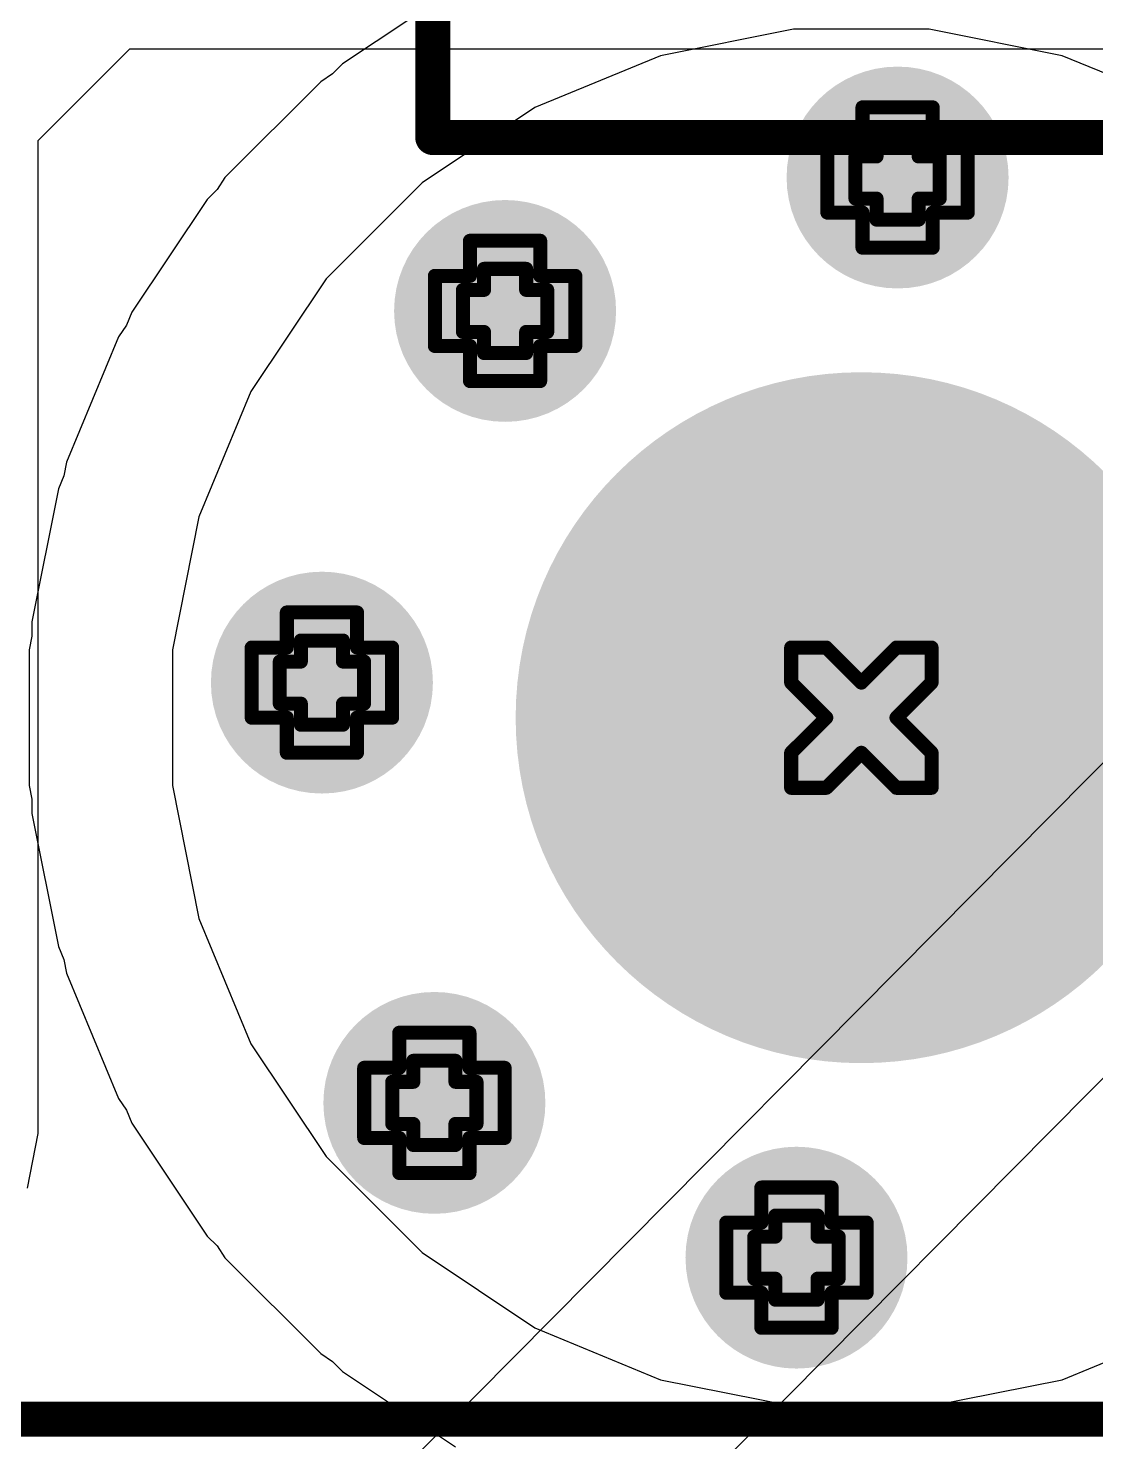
# Model space of a CAD drawing. Header units: inches. Extents: x -4 to 5258, y -4 to 5281.
# Drawn here: x 121.37 to 125.23, y 98.2 to 103.32 of the extents above; entities that cross this region are included whole.
import ezdxf

# ---------------------------------------------------------------- set-up
doc = ezdxf.new("R2010")
doc.units = ezdxf.units.IN
for name, color, linetype in [('Bottom Layer', 5, 'Continuous'), ('Bottom Solder', 6, 'Continuous'), ('Drill Drawing', 1, 'Continuous'), ('Layer 1', 16, 'Continuous'), ('Layer 2', 76, 'Continuous'), ('Multi-Layer', 9, 'Continuous'), ('Pad Holes', 156, 'Continuous'), ('Top Layer', 1, 'Continuous'), ('Top Overlay', 2, 'Continuous'), ('Top Solder', 216, 'Continuous'), ('Via Holes', 16, 'Continuous')]:
    doc.layers.add(name, color=color, linetype=linetype)

# ---------------------------------------------------------------- blocks, each defined once
blk = doc.blocks.new('13_WQFN_HR__3_2__31')
at = {"layer": 'Top Solder'}
for p in [(-0.575, 1.8099), (0.575, 1.81)]:
    blk.add_line(p, (5220.6763, 5271.621), dxfattribs=at)
blk = doc.blocks.new('DB128L_5_08_3P_OG_S_216')
at = {"layer": 'Bottom Layer'}
h = blk.add_hatch(color=5, dxfattribs=at)
edge = h.paths.add_edge_path()
edge.add_arc((0, 0), 1.2, 0, 360)
at = {"layer": 'Bottom Solder'}
h = blk.add_hatch(color=6, dxfattribs=at)
edge = h.paths.add_edge_path()
edge.add_arc((0, 0), 1.2508, 0, 360)
at = {"layer": 'Layer 1'}
h = blk.add_hatch(color=16, dxfattribs=at)
edge = h.paths.add_edge_path()
edge.add_arc((0, 0), 1.2, 0, 360)
at = {"layer": 'Layer 2'}
h = blk.add_hatch(color=76, dxfattribs=at)
edge = h.paths.add_edge_path()
edge.add_arc((0, 0), 1.2, 0, 360)
at = {"layer": 'Multi-Layer'}
h = blk.add_hatch(color=9, dxfattribs=at)
edge = h.paths.add_edge_path()
edge.add_arc((0, 0), 1.2, 0, 360)
at = {"layer": 'Pad Holes'}
h = blk.add_hatch(color=7, dxfattribs=at)
edge = h.paths.add_edge_path()
edge.add_arc((0, 0), 0.8, 0, 360)
at = {"layer": 'Top Layer'}
h = blk.add_hatch(color=1, dxfattribs=at)
edge = h.paths.add_edge_path()
edge.add_arc((0, 0), 1.2, 0, 360)
at = {"layer": 'Top Solder'}
h = blk.add_hatch(color=216, dxfattribs=at)
edge = h.paths.add_edge_path()
edge.add_arc((0, 0), 1.2508, 0, 360)
at = {"layer": 'Top Overlay'}
for points in [[(7.53, 2.54, 0.127, 0.127, 0), (-7.53, 2.54, 0.127, 0.127, 0)], [(1.5504, -2.1006, 0.127, 0.127, 0), (-1.4493, -2.1006, 0.127, 0.127, 0)], [(1.5504, -2.1006, 0.127, 0.127, 0), (1.5504, -5.1002, 0.127, 0.127, 0)]]:
    blk.add_lwpolyline(points, format="xyseb", dxfattribs=at)
blk.add_lwpolyline([(1.5187, -2.1006, 0.0635, 0.0635, 1), (1.5822, -2.1006, 0.0635, 0.0635, 1)], format="xyseb", close=True, dxfattribs=at)
blk.add_lwpolyline([(1.5187, -2.1006, 0.0635, 0.0635, 1), (1.5822, -2.1006, 0.0635, 0.0635, 1)], format="xyseb", close=True, dxfattribs=at)

msp = doc.modelspace()

# ---------------------------------------------------------------- hatches: boundary and pattern name
at = {"layer": 'Bottom Layer'}
h = msp.add_hatch(color=5, dxfattribs=at)
edge = h.paths.add_edge_path()
edge.add_arc((124.514, 102.7769), 0.3, 0, 360)
h = msp.add_hatch(color=5, dxfattribs=at)
edge = h.paths.add_edge_path()
edge.add_arc((123.0939, 102.2939), 0.3, 0, 360)
h = msp.add_hatch(color=5, dxfattribs=at)
edge = h.paths.add_edge_path()
edge.add_arc((122.4312, 100.9481), 0.3, 0, 360)
h = msp.add_hatch(color=5, dxfattribs=at)
edge = h.paths.add_edge_path()
edge.add_arc((122.8381, 99.4264), 0.3, 0, 360)
h = msp.add_hatch(color=5, dxfattribs=at)
edge = h.paths.add_edge_path()
edge.add_arc((124.1482, 98.866), 0.3, 0, 360)
at = {"layer": 'Bottom Solder'}
h = msp.add_hatch(color=6, dxfattribs=at)
edge = h.paths.add_edge_path()
edge.add_arc((124.514, 102.7769), 0.4016, 0, 360)
h = msp.add_hatch(color=6, dxfattribs=at)
edge = h.paths.add_edge_path()
edge.add_arc((123.0939, 102.2939), 0.4016, 0, 360)
h = msp.add_hatch(color=6, dxfattribs=at)
edge = h.paths.add_edge_path()
edge.add_arc((122.4312, 100.9481), 0.4016, 0, 360)
h = msp.add_hatch(color=6, dxfattribs=at)
edge = h.paths.add_edge_path()
edge.add_arc((122.8381, 99.4264), 0.4016, 0, 360)
h = msp.add_hatch(color=6, dxfattribs=at)
edge = h.paths.add_edge_path()
edge.add_arc((124.1482, 98.866), 0.4016, 0, 360)
at = {"layer": 'Layer 1'}
h = msp.add_hatch(color=16, dxfattribs=at)
edge = h.paths.add_edge_path()
edge.add_arc((124.514, 102.7769), 0.3, 0, 360)
h = msp.add_hatch(color=16, dxfattribs=at)
edge = h.paths.add_edge_path()
edge.add_arc((123.0939, 102.2939), 0.3, 0, 360)
h = msp.add_hatch(color=16, dxfattribs=at)
edge = h.paths.add_edge_path()
edge.add_arc((122.4312, 100.9481), 0.3, 0, 360)
h = msp.add_hatch(color=16, dxfattribs=at)
edge = h.paths.add_edge_path()
edge.add_arc((122.8381, 99.4264), 0.3, 0, 360)
h = msp.add_hatch(color=16, dxfattribs=at)
edge = h.paths.add_edge_path()
edge.add_arc((124.1482, 98.866), 0.3, 0, 360)
at = {"layer": 'Layer 2'}
h = msp.add_hatch(color=76, dxfattribs=at)
edge = h.paths.add_edge_path()
edge.add_arc((124.514, 102.7769), 0.3, 0, 360)
h = msp.add_hatch(color=76, dxfattribs=at)
edge = h.paths.add_edge_path()
edge.add_arc((123.0939, 102.2939), 0.3, 0, 360)
h = msp.add_hatch(color=76, dxfattribs=at)
edge = h.paths.add_edge_path()
edge.add_arc((122.4312, 100.9481), 0.3, 0, 360)
h = msp.add_hatch(color=76, dxfattribs=at)
edge = h.paths.add_edge_path()
edge.add_arc((122.8381, 99.4264), 0.3, 0, 360)
h = msp.add_hatch(color=76, dxfattribs=at)
edge = h.paths.add_edge_path()
edge.add_arc((124.1482, 98.866), 0.3, 0, 360)
at = {"layer": 'Top Layer'}
h = msp.add_hatch(color=1, dxfattribs=at)
edge = h.paths.add_edge_path()
edge.add_arc((124.514, 102.7769), 0.3, 0, 360)
h = msp.add_hatch(color=1, dxfattribs=at)
edge = h.paths.add_edge_path()
edge.add_arc((123.0939, 102.2939), 0.3, 0, 360)
h = msp.add_hatch(color=1, dxfattribs=at)
edge = h.paths.add_edge_path()
edge.add_arc((122.4312, 100.9481), 0.3, 0, 360)
h = msp.add_hatch(color=1, dxfattribs=at)
edge = h.paths.add_edge_path()
edge.add_arc((122.8381, 99.4264), 0.3, 0, 360)
h = msp.add_hatch(color=1, dxfattribs=at)
edge = h.paths.add_edge_path()
edge.add_arc((124.1482, 98.866), 0.3, 0, 360)
at = {"layer": 'Top Solder'}
h = msp.add_hatch(color=216, dxfattribs=at)
edge = h.paths.add_edge_path()
edge.add_arc((124.514, 102.7769), 0.4016, 0, 360)
h = msp.add_hatch(color=216, dxfattribs=at)
edge = h.paths.add_edge_path()
edge.add_arc((123.0939, 102.2939), 0.4016, 0, 360)
h = msp.add_hatch(color=216, dxfattribs=at)
edge = h.paths.add_edge_path()
edge.add_arc((122.4312, 100.9481), 0.4016, 0, 360)
h = msp.add_hatch(color=216, dxfattribs=at)
edge = h.paths.add_edge_path()
edge.add_arc((122.8381, 99.4264), 0.4016, 0, 360)
h = msp.add_hatch(color=216, dxfattribs=at)
edge = h.paths.add_edge_path()
edge.add_arc((124.1482, 98.866), 0.4016, 0, 360)
at = {"layer": 'Via Holes'}
h = msp.add_hatch(color=7, dxfattribs=at)
edge = h.paths.add_edge_path()
edge.add_arc((124.514, 102.7769), 0.15, 0, 360)
h = msp.add_hatch(color=7, dxfattribs=at)
edge = h.paths.add_edge_path()
edge.add_arc((123.0939, 102.2939), 0.15, 0, 360)
h = msp.add_hatch(color=7, dxfattribs=at)
edge = h.paths.add_edge_path()
edge.add_arc((122.4312, 100.9481), 0.15, 0, 360)
h = msp.add_hatch(color=7, dxfattribs=at)
edge = h.paths.add_edge_path()
edge.add_arc((122.8381, 99.4264), 0.15, 0, 360)
h = msp.add_hatch(color=7, dxfattribs=at)
edge = h.paths.add_edge_path()
edge.add_arc((124.1482, 98.866), 0.15, 0, 360)

# ---------------------------------------------------------------- linework, layer by layer
at = {"layer": 'Bottom Layer'}
for p, q in [((122.9144, 103.4608), (122.5061, 103.188)), ((124.1374, 103.3139), (123.6558, 103.2181)), ((124.3829, 103.3139), (124.1374, 103.3139)), ((124.6284, 103.3139), (124.3829, 103.3139)), ((125.11, 103.2181), (124.6284, 103.3139)), ((122.5061, 103.188), (122.47, 103.1519)), ((123.6558, 103.2181), (123.2021, 103.0302)), ((125.5636, 103.0302), (125.11, 103.2181)), ((122.4276, 103.1236), (122.0804, 102.7764)), ((122.47, 103.1519), (122.4276, 103.1236)), ((123.2021, 103.0302), (122.7939, 102.7574)), ((122.0804, 102.7764), (122.0521, 102.734)), ((122.0521, 102.734), (122.016, 102.6979)), ((122.7939, 102.7574), (122.4466, 102.4101)), ((122.016, 102.6979), (121.7432, 102.2896)), ((122.4466, 102.4101), (122.1738, 102.0019)), ((121.7432, 102.2896), (121.7237, 102.2425)), ((121.7237, 102.2425), (121.6953, 102.2001)), ((121.6953, 102.2001), (121.5074, 101.7464)), ((122.1738, 102.0019), (121.9859, 101.5482)), ((121.5074, 101.7464), (121.4975, 101.6964)), ((121.4975, 101.6964), (121.4779, 101.6493)), ((121.4779, 101.6493), (121.3821, 101.1677)), ((121.9859, 101.5482), (121.8901, 101.0666)), ((121.3821, 101.1677), (121.3821, 101.1167)), ((121.3821, 101.1167), (121.3722, 101.0666)), ((121.3722, 101.0666), (121.3722, 100.5756)), ((121.8901, 101.0666), (121.8901, 100.8211)), ((121.8901, 100.8211), (121.8901, 100.8211)), ((121.8901, 100.8211), (121.8901, 100.5756)), ((121.3722, 100.5756), (121.3821, 100.5256)), ((121.8901, 100.5756), (121.9859, 100.094)), ((121.3821, 100.5256), (121.3821, 100.4746)), ((121.3821, 100.4746), (121.4779, 99.993)), ((121.9859, 100.094), (122.1738, 99.6404)), ((121.4779, 99.993), (121.4975, 99.9458)), ((121.4975, 99.9458), (121.5074, 99.8958)), ((121.5074, 99.8958), (121.6953, 99.4422)), ((122.1738, 99.6404), (122.4466, 99.2321)), ((121.6953, 99.4422), (121.7237, 99.3997)), ((121.7237, 99.3997), (121.7432, 99.3526)), ((121.7432, 99.3526), (122.016, 98.9443)), ((122.4466, 99.2321), (122.7939, 98.8849)), ((122.016, 98.9443), (122.0521, 98.9083)), ((122.0521, 98.9083), (122.0804, 98.8659)), ((122.7939, 98.8849), (123.2021, 98.6121)), ((122.0804, 98.8659), (122.4276, 98.5186)), ((123.2021, 98.6121), (123.6558, 98.4242)), ((125.11, 98.4242), (125.5636, 98.6121)), ((122.4276, 98.5186), (122.47, 98.4903)), ((122.47, 98.4903), (122.5061, 98.4542)), ((122.5061, 98.4542), (122.9144, 98.1814)), ((123.6558, 98.4242), (124.1374, 98.3284)), ((124.6284, 98.3284), (125.11, 98.4242)), ((124.1374, 98.3284), (124.3829, 98.3284)), ((124.3829, 98.3284), (124.6284, 98.3284))]:
    msp.add_line(p, q, dxfattribs=at)
at = {"layer": 'Drill Drawing'}
for points in [[(124.387, 102.9039, 0.0508, 0.0508, 0), (124.387, 103.0309, 0.0508, 0.0508, 0)], [(124.387, 103.0309, 0.0508, 0.0508, 0), (124.641, 103.0309, 0.0508, 0.0508, 0)], [(124.641, 102.9039, 0.0508, 0.0508, 0), (124.641, 103.0309, 0.0508, 0.0508, 0)], [(124.26, 102.6499, 0.0508, 0.0508, 0), (124.26, 102.9039, 0.0508, 0.0508, 0)], [(124.26, 102.9039, 0.0508, 0.0508, 0), (124.387, 102.9039, 0.0508, 0.0508, 0)], [(124.4378, 102.8531, 0.0508, 0.0508, 0), (124.4378, 102.9293, 0.0508, 0.0508, 0)], [(124.4378, 102.9293, 0.0508, 0.0508, 0), (124.5902, 102.9293, 0.0508, 0.0508, 0)], [(124.5902, 102.8531, 0.0508, 0.0508, 0), (124.5902, 102.9293, 0.0508, 0.0508, 0)], [(124.641, 102.9039, 0.0508, 0.0508, 0), (124.768, 102.9039, 0.0508, 0.0508, 0)], [(124.768, 102.6499, 0.0508, 0.0508, 0), (124.768, 102.9039, 0.0508, 0.0508, 0)], [(124.3616, 102.7007, 0.0508, 0.0508, 0), (124.3616, 102.8531, 0.0508, 0.0508, 0)], [(124.3616, 102.8531, 0.0508, 0.0508, 0), (124.4378, 102.8531, 0.0508, 0.0508, 0)], [(124.5902, 102.8531, 0.0508, 0.0508, 0), (124.6664, 102.8531, 0.0508, 0.0508, 0)], [(124.6664, 102.7007, 0.0508, 0.0508, 0), (124.6664, 102.8531, 0.0508, 0.0508, 0)], [(124.3616, 102.7007, 0.0508, 0.0508, 0), (124.4378, 102.7007, 0.0508, 0.0508, 0)], [(124.4378, 102.6245, 0.0508, 0.0508, 0), (124.4378, 102.7007, 0.0508, 0.0508, 0)], [(124.5902, 102.7007, 0.0508, 0.0508, 0), (124.6664, 102.7007, 0.0508, 0.0508, 0)], [(124.5902, 102.6245, 0.0508, 0.0508, 0), (124.5902, 102.7007, 0.0508, 0.0508, 0)], [(124.26, 102.6499, 0.0508, 0.0508, 0), (124.387, 102.6499, 0.0508, 0.0508, 0)], [(124.387, 102.5229, 0.0508, 0.0508, 0), (124.387, 102.6499, 0.0508, 0.0508, 0)], [(124.641, 102.6499, 0.0508, 0.0508, 0), (124.768, 102.6499, 0.0508, 0.0508, 0)], [(124.641, 102.5229, 0.0508, 0.0508, 0), (124.641, 102.6499, 0.0508, 0.0508, 0)], [(124.4378, 102.6245, 0.0508, 0.0508, 0), (124.5902, 102.6245, 0.0508, 0.0508, 0)], [(122.9669, 102.4209, 0.0508, 0.0508, 0), (122.9669, 102.5479, 0.0508, 0.0508, 0)], [(122.9669, 102.5479, 0.0508, 0.0508, 0), (123.2209, 102.5479, 0.0508, 0.0508, 0)], [(123.2209, 102.4209, 0.0508, 0.0508, 0), (123.2209, 102.5479, 0.0508, 0.0508, 0)], [(124.387, 102.5229, 0.0508, 0.0508, 0), (124.641, 102.5229, 0.0508, 0.0508, 0)], [(123.0177, 102.3701, 0.0508, 0.0508, 0), (123.0177, 102.4463, 0.0508, 0.0508, 0)], [(123.0177, 102.4463, 0.0508, 0.0508, 0), (123.1701, 102.4463, 0.0508, 0.0508, 0)], [(123.1701, 102.3701, 0.0508, 0.0508, 0), (123.1701, 102.4463, 0.0508, 0.0508, 0)], [(122.8399, 102.1669, 0.0508, 0.0508, 0), (122.8399, 102.4209, 0.0508, 0.0508, 0)], [(122.8399, 102.4209, 0.0508, 0.0508, 0), (122.9669, 102.4209, 0.0508, 0.0508, 0)], [(123.2209, 102.4209, 0.0508, 0.0508, 0), (123.3479, 102.4209, 0.0508, 0.0508, 0)], [(123.3479, 102.1669, 0.0508, 0.0508, 0), (123.3479, 102.4209, 0.0508, 0.0508, 0)], [(122.9415, 102.2177, 0.0508, 0.0508, 0), (122.9415, 102.3701, 0.0508, 0.0508, 0)], [(122.9415, 102.3701, 0.0508, 0.0508, 0), (123.0177, 102.3701, 0.0508, 0.0508, 0)], [(123.1701, 102.3701, 0.0508, 0.0508, 0), (123.2463, 102.3701, 0.0508, 0.0508, 0)], [(123.2463, 102.2177, 0.0508, 0.0508, 0), (123.2463, 102.3701, 0.0508, 0.0508, 0)], [(122.9415, 102.2177, 0.0508, 0.0508, 0), (123.0177, 102.2177, 0.0508, 0.0508, 0)], [(123.0177, 102.1415, 0.0508, 0.0508, 0), (123.0177, 102.2177, 0.0508, 0.0508, 0)], [(123.1701, 102.2177, 0.0508, 0.0508, 0), (123.2463, 102.2177, 0.0508, 0.0508, 0)], [(123.1701, 102.1415, 0.0508, 0.0508, 0), (123.1701, 102.2177, 0.0508, 0.0508, 0)], [(122.8399, 102.1669, 0.0508, 0.0508, 0), (122.9669, 102.1669, 0.0508, 0.0508, 0)], [(122.9669, 102.0399, 0.0508, 0.0508, 0), (122.9669, 102.1669, 0.0508, 0.0508, 0)], [(123.0177, 102.1415, 0.0508, 0.0508, 0), (123.1701, 102.1415, 0.0508, 0.0508, 0)], [(123.2209, 102.1669, 0.0508, 0.0508, 0), (123.3479, 102.1669, 0.0508, 0.0508, 0)], [(123.2209, 102.0399, 0.0508, 0.0508, 0), (123.2209, 102.1669, 0.0508, 0.0508, 0)], [(122.9669, 102.0399, 0.0508, 0.0508, 0), (123.2209, 102.0399, 0.0508, 0.0508, 0)], [(122.3042, 101.0751, 0.0508, 0.0508, 0), (122.3042, 101.2021, 0.0508, 0.0508, 0)], [(122.3042, 101.2021, 0.0508, 0.0508, 0), (122.5582, 101.2021, 0.0508, 0.0508, 0)], [(122.5582, 101.0751, 0.0508, 0.0508, 0), (122.5582, 101.2021, 0.0508, 0.0508, 0)], [(122.1772, 100.8211, 0.0508, 0.0508, 0), (122.1772, 101.0751, 0.0508, 0.0508, 0)], [(122.1772, 101.0751, 0.0508, 0.0508, 0), (122.3042, 101.0751, 0.0508, 0.0508, 0)], [(122.355, 101.0243, 0.0508, 0.0508, 0), (122.355, 101.1005, 0.0508, 0.0508, 0)], [(122.355, 101.1005, 0.0508, 0.0508, 0), (122.5074, 101.1005, 0.0508, 0.0508, 0)], [(122.5074, 101.0243, 0.0508, 0.0508, 0), (122.5074, 101.1005, 0.0508, 0.0508, 0)], [(122.5582, 101.0751, 0.0508, 0.0508, 0), (122.6852, 101.0751, 0.0508, 0.0508, 0)], [(122.6852, 100.8211, 0.0508, 0.0508, 0), (122.6852, 101.0751, 0.0508, 0.0508, 0)], [(124.1289, 100.9481, 0.0508, 0.0508, 0), (124.1289, 101.0751, 0.0508, 0.0508, 0)], [(124.1289, 101.0751, 0.0508, 0.0508, 0), (124.2559, 101.0751, 0.0508, 0.0508, 0)], [(124.2559, 101.0751, 0.0508, 0.0508, 0), (124.3829, 100.9481, 0.0508, 0.0508, 0)], [(124.3829, 100.9481, 0.0508, 0.0508, 0), (124.5099, 101.0751, 0.0508, 0.0508, 0)], [(124.5099, 101.0751, 0.0508, 0.0508, 0), (124.6369, 101.0751, 0.0508, 0.0508, 0)], [(124.6369, 100.9481, 0.0508, 0.0508, 0), (124.6369, 101.0751, 0.0508, 0.0508, 0)], [(122.2788, 100.8719, 0.0508, 0.0508, 0), (122.2788, 101.0243, 0.0508, 0.0508, 0)], [(122.2788, 101.0243, 0.0508, 0.0508, 0), (122.355, 101.0243, 0.0508, 0.0508, 0)], [(122.5074, 101.0243, 0.0508, 0.0508, 0), (122.5836, 101.0243, 0.0508, 0.0508, 0)], [(122.5836, 100.8719, 0.0508, 0.0508, 0), (122.5836, 101.0243, 0.0508, 0.0508, 0)], [(124.1289, 100.9481, 0.0508, 0.0508, 0), (124.2559, 100.8211, 0.0508, 0.0508, 0)], [(124.5099, 100.8211, 0.0508, 0.0508, 0), (124.6369, 100.9481, 0.0508, 0.0508, 0)], [(122.2788, 100.8719, 0.0508, 0.0508, 0), (122.355, 100.8719, 0.0508, 0.0508, 0)], [(122.355, 100.7957, 0.0508, 0.0508, 0), (122.355, 100.8719, 0.0508, 0.0508, 0)], [(122.5074, 100.8719, 0.0508, 0.0508, 0), (122.5836, 100.8719, 0.0508, 0.0508, 0)], [(122.5074, 100.7957, 0.0508, 0.0508, 0), (122.5074, 100.8719, 0.0508, 0.0508, 0)], [(122.1772, 100.8211, 0.0508, 0.0508, 0), (122.3042, 100.8211, 0.0508, 0.0508, 0)], [(122.3042, 100.6941, 0.0508, 0.0508, 0), (122.3042, 100.8211, 0.0508, 0.0508, 0)], [(122.355, 100.7957, 0.0508, 0.0508, 0), (122.5074, 100.7957, 0.0508, 0.0508, 0)], [(122.5582, 100.8211, 0.0508, 0.0508, 0), (122.6852, 100.8211, 0.0508, 0.0508, 0)], [(122.5582, 100.6941, 0.0508, 0.0508, 0), (122.5582, 100.8211, 0.0508, 0.0508, 0)], [(124.1289, 100.6941, 0.0508, 0.0508, 0), (124.2559, 100.8211, 0.0508, 0.0508, 0)], [(124.5099, 100.8211, 0.0508, 0.0508, 0), (124.6369, 100.6941, 0.0508, 0.0508, 0)], [(122.3042, 100.6941, 0.0508, 0.0508, 0), (122.5582, 100.6941, 0.0508, 0.0508, 0)], [(124.1289, 100.5671, 0.0508, 0.0508, 0), (124.1289, 100.6941, 0.0508, 0.0508, 0)], [(124.2559, 100.5671, 0.0508, 0.0508, 0), (124.3829, 100.6941, 0.0508, 0.0508, 0)], [(124.3829, 100.6941, 0.0508, 0.0508, 0), (124.5099, 100.5671, 0.0508, 0.0508, 0)], [(124.6369, 100.5671, 0.0508, 0.0508, 0), (124.6369, 100.6941, 0.0508, 0.0508, 0)], [(124.1289, 100.5671, 0.0508, 0.0508, 0), (124.2559, 100.5671, 0.0508, 0.0508, 0)], [(124.5099, 100.5671, 0.0508, 0.0508, 0), (124.6369, 100.5671, 0.0508, 0.0508, 0)], [(122.7111, 99.5534, 0.0508, 0.0508, 0), (122.7111, 99.6804, 0.0508, 0.0508, 0)], [(122.7111, 99.6804, 0.0508, 0.0508, 0), (122.9651, 99.6804, 0.0508, 0.0508, 0)], [(122.9651, 99.5534, 0.0508, 0.0508, 0), (122.9651, 99.6804, 0.0508, 0.0508, 0)], [(122.7619, 99.5026, 0.0508, 0.0508, 0), (122.7619, 99.5788, 0.0508, 0.0508, 0)], [(122.7619, 99.5788, 0.0508, 0.0508, 0), (122.9143, 99.5788, 0.0508, 0.0508, 0)], [(122.9143, 99.5026, 0.0508, 0.0508, 0), (122.9143, 99.5788, 0.0508, 0.0508, 0)], [(122.5841, 99.2994, 0.0508, 0.0508, 0), (122.5841, 99.5534, 0.0508, 0.0508, 0)], [(122.5841, 99.5534, 0.0508, 0.0508, 0), (122.7111, 99.5534, 0.0508, 0.0508, 0)], [(122.9651, 99.5534, 0.0508, 0.0508, 0), (123.0921, 99.5534, 0.0508, 0.0508, 0)], [(123.0921, 99.2994, 0.0508, 0.0508, 0), (123.0921, 99.5534, 0.0508, 0.0508, 0)], [(122.6857, 99.3502, 0.0508, 0.0508, 0), (122.6857, 99.5026, 0.0508, 0.0508, 0)], [(122.6857, 99.5026, 0.0508, 0.0508, 0), (122.7619, 99.5026, 0.0508, 0.0508, 0)], [(122.9143, 99.5026, 0.0508, 0.0508, 0), (122.9905, 99.5026, 0.0508, 0.0508, 0)], [(122.9905, 99.3502, 0.0508, 0.0508, 0), (122.9905, 99.5026, 0.0508, 0.0508, 0)], [(122.6857, 99.3502, 0.0508, 0.0508, 0), (122.7619, 99.3502, 0.0508, 0.0508, 0)], [(122.7619, 99.274, 0.0508, 0.0508, 0), (122.7619, 99.3502, 0.0508, 0.0508, 0)], [(122.9143, 99.3502, 0.0508, 0.0508, 0), (122.9905, 99.3502, 0.0508, 0.0508, 0)], [(122.9143, 99.274, 0.0508, 0.0508, 0), (122.9143, 99.3502, 0.0508, 0.0508, 0)], [(122.5841, 99.2994, 0.0508, 0.0508, 0), (122.7111, 99.2994, 0.0508, 0.0508, 0)], [(122.7111, 99.1724, 0.0508, 0.0508, 0), (122.7111, 99.2994, 0.0508, 0.0508, 0)], [(122.7619, 99.274, 0.0508, 0.0508, 0), (122.9143, 99.274, 0.0508, 0.0508, 0)], [(122.9651, 99.2994, 0.0508, 0.0508, 0), (123.0921, 99.2994, 0.0508, 0.0508, 0)], [(122.9651, 99.1724, 0.0508, 0.0508, 0), (122.9651, 99.2994, 0.0508, 0.0508, 0)], [(122.7111, 99.1724, 0.0508, 0.0508, 0), (122.9651, 99.1724, 0.0508, 0.0508, 0)], [(124.0212, 98.993, 0.0508, 0.0508, 0), (124.0212, 99.12, 0.0508, 0.0508, 0)], [(124.0212, 99.12, 0.0508, 0.0508, 0), (124.2752, 99.12, 0.0508, 0.0508, 0)], [(124.2752, 98.993, 0.0508, 0.0508, 0), (124.2752, 99.12, 0.0508, 0.0508, 0)], [(124.072, 98.9422, 0.0508, 0.0508, 0), (124.072, 99.0184, 0.0508, 0.0508, 0)], [(124.072, 99.0184, 0.0508, 0.0508, 0), (124.2244, 99.0184, 0.0508, 0.0508, 0)], [(124.2244, 98.9422, 0.0508, 0.0508, 0), (124.2244, 99.0184, 0.0508, 0.0508, 0)], [(123.8942, 98.739, 0.0508, 0.0508, 0), (123.8942, 98.993, 0.0508, 0.0508, 0)], [(123.8942, 98.993, 0.0508, 0.0508, 0), (124.0212, 98.993, 0.0508, 0.0508, 0)], [(124.2752, 98.993, 0.0508, 0.0508, 0), (124.4022, 98.993, 0.0508, 0.0508, 0)], [(124.4022, 98.739, 0.0508, 0.0508, 0), (124.4022, 98.993, 0.0508, 0.0508, 0)], [(123.9958, 98.7898, 0.0508, 0.0508, 0), (123.9958, 98.9422, 0.0508, 0.0508, 0)], [(123.9958, 98.9422, 0.0508, 0.0508, 0), (124.072, 98.9422, 0.0508, 0.0508, 0)], [(124.2244, 98.9422, 0.0508, 0.0508, 0), (124.3006, 98.9422, 0.0508, 0.0508, 0)], [(124.3006, 98.7898, 0.0508, 0.0508, 0), (124.3006, 98.9422, 0.0508, 0.0508, 0)], [(123.9958, 98.7898, 0.0508, 0.0508, 0), (124.072, 98.7898, 0.0508, 0.0508, 0)], [(124.072, 98.7136, 0.0508, 0.0508, 0), (124.072, 98.7898, 0.0508, 0.0508, 0)], [(124.2244, 98.7898, 0.0508, 0.0508, 0), (124.3006, 98.7898, 0.0508, 0.0508, 0)], [(124.2244, 98.7136, 0.0508, 0.0508, 0), (124.2244, 98.7898, 0.0508, 0.0508, 0)], [(123.8942, 98.739, 0.0508, 0.0508, 0), (124.0212, 98.739, 0.0508, 0.0508, 0)], [(124.0212, 98.612, 0.0508, 0.0508, 0), (124.0212, 98.739, 0.0508, 0.0508, 0)], [(124.072, 98.7136, 0.0508, 0.0508, 0), (124.2244, 98.7136, 0.0508, 0.0508, 0)], [(124.2752, 98.739, 0.0508, 0.0508, 0), (124.4022, 98.739, 0.0508, 0.0508, 0)], [(124.2752, 98.612, 0.0508, 0.0508, 0), (124.2752, 98.739, 0.0508, 0.0508, 0)], [(124.0212, 98.612, 0.0508, 0.0508, 0), (124.2752, 98.612, 0.0508, 0.0508, 0)]]:
    msp.add_lwpolyline(points, format="xyseb", dxfattribs=at)
for points in [[(124.3743, 103.0309, 0.0254, 0.0254, 1), (124.3997, 103.0309, 0.0254, 0.0254, 1)], [(124.3743, 103.0309, 0.0254, 0.0254, 1), (124.3997, 103.0309, 0.0254, 0.0254, 1)], [(124.6283, 103.0309, 0.0254, 0.0254, 1), (124.6537, 103.0309, 0.0254, 0.0254, 1)], [(124.6283, 103.0309, 0.0254, 0.0254, 1), (124.6537, 103.0309, 0.0254, 0.0254, 1)], [(124.2473, 102.9039, 0.0254, 0.0254, 1), (124.2727, 102.9039, 0.0254, 0.0254, 1)], [(124.2473, 102.9039, 0.0254, 0.0254, 1), (124.2727, 102.9039, 0.0254, 0.0254, 1)], [(124.3743, 102.9039, 0.0254, 0.0254, 1), (124.3997, 102.9039, 0.0254, 0.0254, 1)], [(124.3743, 102.9039, 0.0254, 0.0254, 1), (124.3997, 102.9039, 0.0254, 0.0254, 1)], [(124.4251, 102.9293, 0.0254, 0.0254, 1), (124.4505, 102.9293, 0.0254, 0.0254, 1)], [(124.4251, 102.9293, 0.0254, 0.0254, 1), (124.4505, 102.9293, 0.0254, 0.0254, 1)], [(124.5775, 102.9293, 0.0254, 0.0254, 1), (124.6029, 102.9293, 0.0254, 0.0254, 1)], [(124.5775, 102.9293, 0.0254, 0.0254, 1), (124.6029, 102.9293, 0.0254, 0.0254, 1)], [(124.6283, 102.9039, 0.0254, 0.0254, 1), (124.6537, 102.9039, 0.0254, 0.0254, 1)], [(124.6283, 102.9039, 0.0254, 0.0254, 1), (124.6537, 102.9039, 0.0254, 0.0254, 1)], [(124.7553, 102.9039, 0.0254, 0.0254, 1), (124.7807, 102.9039, 0.0254, 0.0254, 1)], [(124.7553, 102.9039, 0.0254, 0.0254, 1), (124.7807, 102.9039, 0.0254, 0.0254, 1)], [(124.3489, 102.8531, 0.0254, 0.0254, 1), (124.3743, 102.8531, 0.0254, 0.0254, 1)], [(124.3489, 102.8531, 0.0254, 0.0254, 1), (124.3743, 102.8531, 0.0254, 0.0254, 1)], [(124.4251, 102.8531, 0.0254, 0.0254, 1), (124.4505, 102.8531, 0.0254, 0.0254, 1)], [(124.4251, 102.8531, 0.0254, 0.0254, 1), (124.4505, 102.8531, 0.0254, 0.0254, 1)], [(124.5775, 102.8531, 0.0254, 0.0254, 1), (124.6029, 102.8531, 0.0254, 0.0254, 1)], [(124.5775, 102.8531, 0.0254, 0.0254, 1), (124.6029, 102.8531, 0.0254, 0.0254, 1)], [(124.6537, 102.8531, 0.0254, 0.0254, 1), (124.6791, 102.8531, 0.0254, 0.0254, 1)], [(124.6537, 102.8531, 0.0254, 0.0254, 1), (124.6791, 102.8531, 0.0254, 0.0254, 1)], [(124.3489, 102.7007, 0.0254, 0.0254, 1), (124.3743, 102.7007, 0.0254, 0.0254, 1)], [(124.3489, 102.7007, 0.0254, 0.0254, 1), (124.3743, 102.7007, 0.0254, 0.0254, 1)], [(124.4251, 102.7007, 0.0254, 0.0254, 1), (124.4505, 102.7007, 0.0254, 0.0254, 1)], [(124.4251, 102.7007, 0.0254, 0.0254, 1), (124.4505, 102.7007, 0.0254, 0.0254, 1)], [(124.5775, 102.7007, 0.0254, 0.0254, 1), (124.6029, 102.7007, 0.0254, 0.0254, 1)], [(124.5775, 102.7007, 0.0254, 0.0254, 1), (124.6029, 102.7007, 0.0254, 0.0254, 1)], [(124.6537, 102.7007, 0.0254, 0.0254, 1), (124.6791, 102.7007, 0.0254, 0.0254, 1)], [(124.6537, 102.7007, 0.0254, 0.0254, 1), (124.6791, 102.7007, 0.0254, 0.0254, 1)], [(124.2473, 102.6499, 0.0254, 0.0254, 1), (124.2727, 102.6499, 0.0254, 0.0254, 1)], [(124.2473, 102.6499, 0.0254, 0.0254, 1), (124.2727, 102.6499, 0.0254, 0.0254, 1)], [(124.3743, 102.6499, 0.0254, 0.0254, 1), (124.3997, 102.6499, 0.0254, 0.0254, 1)], [(124.3743, 102.6499, 0.0254, 0.0254, 1), (124.3997, 102.6499, 0.0254, 0.0254, 1)], [(124.6283, 102.6499, 0.0254, 0.0254, 1), (124.6537, 102.6499, 0.0254, 0.0254, 1)], [(124.6283, 102.6499, 0.0254, 0.0254, 1), (124.6537, 102.6499, 0.0254, 0.0254, 1)], [(124.7553, 102.6499, 0.0254, 0.0254, 1), (124.7807, 102.6499, 0.0254, 0.0254, 1)], [(124.7553, 102.6499, 0.0254, 0.0254, 1), (124.7807, 102.6499, 0.0254, 0.0254, 1)], [(124.4251, 102.6245, 0.0254, 0.0254, 1), (124.4505, 102.6245, 0.0254, 0.0254, 1)], [(124.4251, 102.6245, 0.0254, 0.0254, 1), (124.4505, 102.6245, 0.0254, 0.0254, 1)], [(124.5775, 102.6245, 0.0254, 0.0254, 1), (124.6029, 102.6245, 0.0254, 0.0254, 1)], [(124.5775, 102.6245, 0.0254, 0.0254, 1), (124.6029, 102.6245, 0.0254, 0.0254, 1)], [(122.9542, 102.5479, 0.0254, 0.0254, 1), (122.9796, 102.5479, 0.0254, 0.0254, 1)], [(122.9542, 102.5479, 0.0254, 0.0254, 1), (122.9796, 102.5479, 0.0254, 0.0254, 1)], [(123.2082, 102.5479, 0.0254, 0.0254, 1), (123.2336, 102.5479, 0.0254, 0.0254, 1)], [(123.2082, 102.5479, 0.0254, 0.0254, 1), (123.2336, 102.5479, 0.0254, 0.0254, 1)], [(124.3743, 102.5229, 0.0254, 0.0254, 1), (124.3997, 102.5229, 0.0254, 0.0254, 1)], [(124.3743, 102.5229, 0.0254, 0.0254, 1), (124.3997, 102.5229, 0.0254, 0.0254, 1)], [(124.6283, 102.5229, 0.0254, 0.0254, 1), (124.6537, 102.5229, 0.0254, 0.0254, 1)], [(124.6283, 102.5229, 0.0254, 0.0254, 1), (124.6537, 102.5229, 0.0254, 0.0254, 1)], [(123.005, 102.4463, 0.0254, 0.0254, 1), (123.0304, 102.4463, 0.0254, 0.0254, 1)], [(123.005, 102.4463, 0.0254, 0.0254, 1), (123.0304, 102.4463, 0.0254, 0.0254, 1)], [(123.1574, 102.4463, 0.0254, 0.0254, 1), (123.1828, 102.4463, 0.0254, 0.0254, 1)], [(123.1574, 102.4463, 0.0254, 0.0254, 1), (123.1828, 102.4463, 0.0254, 0.0254, 1)], [(122.8272, 102.4209, 0.0254, 0.0254, 1), (122.8526, 102.4209, 0.0254, 0.0254, 1)], [(122.8272, 102.4209, 0.0254, 0.0254, 1), (122.8526, 102.4209, 0.0254, 0.0254, 1)], [(122.9542, 102.4209, 0.0254, 0.0254, 1), (122.9796, 102.4209, 0.0254, 0.0254, 1)], [(122.9542, 102.4209, 0.0254, 0.0254, 1), (122.9796, 102.4209, 0.0254, 0.0254, 1)], [(123.2082, 102.4209, 0.0254, 0.0254, 1), (123.2336, 102.4209, 0.0254, 0.0254, 1)], [(123.2082, 102.4209, 0.0254, 0.0254, 1), (123.2336, 102.4209, 0.0254, 0.0254, 1)], [(123.3352, 102.4209, 0.0254, 0.0254, 1), (123.3606, 102.4209, 0.0254, 0.0254, 1)], [(123.3352, 102.4209, 0.0254, 0.0254, 1), (123.3606, 102.4209, 0.0254, 0.0254, 1)], [(122.9288, 102.3701, 0.0254, 0.0254, 1), (122.9542, 102.3701, 0.0254, 0.0254, 1)], [(122.9288, 102.3701, 0.0254, 0.0254, 1), (122.9542, 102.3701, 0.0254, 0.0254, 1)], [(123.005, 102.3701, 0.0254, 0.0254, 1), (123.0304, 102.3701, 0.0254, 0.0254, 1)], [(123.005, 102.3701, 0.0254, 0.0254, 1), (123.0304, 102.3701, 0.0254, 0.0254, 1)], [(123.1574, 102.3701, 0.0254, 0.0254, 1), (123.1828, 102.3701, 0.0254, 0.0254, 1)], [(123.1574, 102.3701, 0.0254, 0.0254, 1), (123.1828, 102.3701, 0.0254, 0.0254, 1)], [(123.2336, 102.3701, 0.0254, 0.0254, 1), (123.259, 102.3701, 0.0254, 0.0254, 1)], [(123.2336, 102.3701, 0.0254, 0.0254, 1), (123.259, 102.3701, 0.0254, 0.0254, 1)], [(122.9288, 102.2177, 0.0254, 0.0254, 1), (122.9542, 102.2177, 0.0254, 0.0254, 1)], [(122.9288, 102.2177, 0.0254, 0.0254, 1), (122.9542, 102.2177, 0.0254, 0.0254, 1)], [(123.005, 102.2177, 0.0254, 0.0254, 1), (123.0304, 102.2177, 0.0254, 0.0254, 1)], [(123.005, 102.2177, 0.0254, 0.0254, 1), (123.0304, 102.2177, 0.0254, 0.0254, 1)], [(123.1574, 102.2177, 0.0254, 0.0254, 1), (123.1828, 102.2177, 0.0254, 0.0254, 1)], [(123.1574, 102.2177, 0.0254, 0.0254, 1), (123.1828, 102.2177, 0.0254, 0.0254, 1)], [(123.2336, 102.2177, 0.0254, 0.0254, 1), (123.259, 102.2177, 0.0254, 0.0254, 1)], [(123.2336, 102.2177, 0.0254, 0.0254, 1), (123.259, 102.2177, 0.0254, 0.0254, 1)], [(122.8272, 102.1669, 0.0254, 0.0254, 1), (122.8526, 102.1669, 0.0254, 0.0254, 1)], [(122.8272, 102.1669, 0.0254, 0.0254, 1), (122.8526, 102.1669, 0.0254, 0.0254, 1)], [(122.9542, 102.1669, 0.0254, 0.0254, 1), (122.9796, 102.1669, 0.0254, 0.0254, 1)], [(122.9542, 102.1669, 0.0254, 0.0254, 1), (122.9796, 102.1669, 0.0254, 0.0254, 1)], [(123.005, 102.1415, 0.0254, 0.0254, 1), (123.0304, 102.1415, 0.0254, 0.0254, 1)], [(123.005, 102.1415, 0.0254, 0.0254, 1), (123.0304, 102.1415, 0.0254, 0.0254, 1)], [(123.1574, 102.1415, 0.0254, 0.0254, 1), (123.1828, 102.1415, 0.0254, 0.0254, 1)], [(123.1574, 102.1415, 0.0254, 0.0254, 1), (123.1828, 102.1415, 0.0254, 0.0254, 1)], [(123.2082, 102.1669, 0.0254, 0.0254, 1), (123.2336, 102.1669, 0.0254, 0.0254, 1)], [(123.2082, 102.1669, 0.0254, 0.0254, 1), (123.2336, 102.1669, 0.0254, 0.0254, 1)], [(123.3352, 102.1669, 0.0254, 0.0254, 1), (123.3606, 102.1669, 0.0254, 0.0254, 1)], [(123.3352, 102.1669, 0.0254, 0.0254, 1), (123.3606, 102.1669, 0.0254, 0.0254, 1)], [(122.9542, 102.0399, 0.0254, 0.0254, 1), (122.9796, 102.0399, 0.0254, 0.0254, 1)], [(122.9542, 102.0399, 0.0254, 0.0254, 1), (122.9796, 102.0399, 0.0254, 0.0254, 1)], [(123.2082, 102.0399, 0.0254, 0.0254, 1), (123.2336, 102.0399, 0.0254, 0.0254, 1)], [(123.2082, 102.0399, 0.0254, 0.0254, 1), (123.2336, 102.0399, 0.0254, 0.0254, 1)], [(122.2915, 101.2021, 0.0254, 0.0254, 1), (122.3169, 101.2021, 0.0254, 0.0254, 1)], [(122.2915, 101.2021, 0.0254, 0.0254, 1), (122.3169, 101.2021, 0.0254, 0.0254, 1)], [(122.5455, 101.2021, 0.0254, 0.0254, 1), (122.5709, 101.2021, 0.0254, 0.0254, 1)], [(122.5455, 101.2021, 0.0254, 0.0254, 1), (122.5709, 101.2021, 0.0254, 0.0254, 1)], [(122.1645, 101.0751, 0.0254, 0.0254, 1), (122.1899, 101.0751, 0.0254, 0.0254, 1)], [(122.1645, 101.0751, 0.0254, 0.0254, 1), (122.1899, 101.0751, 0.0254, 0.0254, 1)], [(122.2915, 101.0751, 0.0254, 0.0254, 1), (122.3169, 101.0751, 0.0254, 0.0254, 1)], [(122.2915, 101.0751, 0.0254, 0.0254, 1), (122.3169, 101.0751, 0.0254, 0.0254, 1)], [(122.3423, 101.1005, 0.0254, 0.0254, 1), (122.3677, 101.1005, 0.0254, 0.0254, 1)], [(122.3423, 101.1005, 0.0254, 0.0254, 1), (122.3677, 101.1005, 0.0254, 0.0254, 1)], [(122.4947, 101.1005, 0.0254, 0.0254, 1), (122.5201, 101.1005, 0.0254, 0.0254, 1)], [(122.4947, 101.1005, 0.0254, 0.0254, 1), (122.5201, 101.1005, 0.0254, 0.0254, 1)], [(122.5455, 101.0751, 0.0254, 0.0254, 1), (122.5709, 101.0751, 0.0254, 0.0254, 1)], [(122.5455, 101.0751, 0.0254, 0.0254, 1), (122.5709, 101.0751, 0.0254, 0.0254, 1)], [(122.6725, 101.0751, 0.0254, 0.0254, 1), (122.6979, 101.0751, 0.0254, 0.0254, 1)], [(122.6725, 101.0751, 0.0254, 0.0254, 1), (122.6979, 101.0751, 0.0254, 0.0254, 1)], [(124.1162, 101.0751, 0.0254, 0.0254, 1), (124.1416, 101.0751, 0.0254, 0.0254, 1)], [(124.1162, 101.0751, 0.0254, 0.0254, 1), (124.1416, 101.0751, 0.0254, 0.0254, 1)], [(124.2432, 101.0751, 0.0254, 0.0254, 1), (124.2686, 101.0751, 0.0254, 0.0254, 1)], [(124.2432, 101.0751, 0.0254, 0.0254, 1), (124.2686, 101.0751, 0.0254, 0.0254, 1)], [(124.4972, 101.0751, 0.0254, 0.0254, 1), (124.5226, 101.0751, 0.0254, 0.0254, 1)], [(124.4972, 101.0751, 0.0254, 0.0254, 1), (124.5226, 101.0751, 0.0254, 0.0254, 1)], [(124.6242, 101.0751, 0.0254, 0.0254, 1), (124.6496, 101.0751, 0.0254, 0.0254, 1)], [(124.6242, 101.0751, 0.0254, 0.0254, 1), (124.6496, 101.0751, 0.0254, 0.0254, 1)], [(122.2661, 101.0243, 0.0254, 0.0254, 1), (122.2915, 101.0243, 0.0254, 0.0254, 1)], [(122.2661, 101.0243, 0.0254, 0.0254, 1), (122.2915, 101.0243, 0.0254, 0.0254, 1)], [(122.3423, 101.0243, 0.0254, 0.0254, 1), (122.3677, 101.0243, 0.0254, 0.0254, 1)], [(122.3423, 101.0243, 0.0254, 0.0254, 1), (122.3677, 101.0243, 0.0254, 0.0254, 1)], [(122.4947, 101.0243, 0.0254, 0.0254, 1), (122.5201, 101.0243, 0.0254, 0.0254, 1)], [(122.4947, 101.0243, 0.0254, 0.0254, 1), (122.5201, 101.0243, 0.0254, 0.0254, 1)], [(122.5709, 101.0243, 0.0254, 0.0254, 1), (122.5963, 101.0243, 0.0254, 0.0254, 1)], [(122.5709, 101.0243, 0.0254, 0.0254, 1), (122.5963, 101.0243, 0.0254, 0.0254, 1)], [(124.1162, 100.9481, 0.0254, 0.0254, 1), (124.1416, 100.9481, 0.0254, 0.0254, 1)], [(124.1162, 100.9481, 0.0254, 0.0254, 1), (124.1416, 100.9481, 0.0254, 0.0254, 1)], [(124.3702, 100.9481, 0.0254, 0.0254, 1), (124.3956, 100.9481, 0.0254, 0.0254, 1)], [(124.3702, 100.9481, 0.0254, 0.0254, 1), (124.3956, 100.9481, 0.0254, 0.0254, 1)], [(124.6242, 100.9481, 0.0254, 0.0254, 1), (124.6496, 100.9481, 0.0254, 0.0254, 1)], [(124.6242, 100.9481, 0.0254, 0.0254, 1), (124.6496, 100.9481, 0.0254, 0.0254, 1)], [(122.2661, 100.8719, 0.0254, 0.0254, 1), (122.2915, 100.8719, 0.0254, 0.0254, 1)], [(122.2661, 100.8719, 0.0254, 0.0254, 1), (122.2915, 100.8719, 0.0254, 0.0254, 1)], [(122.3423, 100.8719, 0.0254, 0.0254, 1), (122.3677, 100.8719, 0.0254, 0.0254, 1)], [(122.3423, 100.8719, 0.0254, 0.0254, 1), (122.3677, 100.8719, 0.0254, 0.0254, 1)], [(122.4947, 100.8719, 0.0254, 0.0254, 1), (122.5201, 100.8719, 0.0254, 0.0254, 1)], [(122.4947, 100.8719, 0.0254, 0.0254, 1), (122.5201, 100.8719, 0.0254, 0.0254, 1)], [(122.5709, 100.8719, 0.0254, 0.0254, 1), (122.5963, 100.8719, 0.0254, 0.0254, 1)], [(122.5709, 100.8719, 0.0254, 0.0254, 1), (122.5963, 100.8719, 0.0254, 0.0254, 1)], [(122.1645, 100.8211, 0.0254, 0.0254, 1), (122.1899, 100.8211, 0.0254, 0.0254, 1)], [(122.1645, 100.8211, 0.0254, 0.0254, 1), (122.1899, 100.8211, 0.0254, 0.0254, 1)], [(122.2915, 100.8211, 0.0254, 0.0254, 1), (122.3169, 100.8211, 0.0254, 0.0254, 1)], [(122.2915, 100.8211, 0.0254, 0.0254, 1), (122.3169, 100.8211, 0.0254, 0.0254, 1)], [(122.3423, 100.7957, 0.0254, 0.0254, 1), (122.3677, 100.7957, 0.0254, 0.0254, 1)], [(122.3423, 100.7957, 0.0254, 0.0254, 1), (122.3677, 100.7957, 0.0254, 0.0254, 1)], [(122.4947, 100.7957, 0.0254, 0.0254, 1), (122.5201, 100.7957, 0.0254, 0.0254, 1)], [(122.4947, 100.7957, 0.0254, 0.0254, 1), (122.5201, 100.7957, 0.0254, 0.0254, 1)], [(122.5455, 100.8211, 0.0254, 0.0254, 1), (122.5709, 100.8211, 0.0254, 0.0254, 1)], [(122.5455, 100.8211, 0.0254, 0.0254, 1), (122.5709, 100.8211, 0.0254, 0.0254, 1)], [(122.6725, 100.8211, 0.0254, 0.0254, 1), (122.6979, 100.8211, 0.0254, 0.0254, 1)], [(122.6725, 100.8211, 0.0254, 0.0254, 1), (122.6979, 100.8211, 0.0254, 0.0254, 1)], [(124.2432, 100.8211, 0.0254, 0.0254, 1), (124.2686, 100.8211, 0.0254, 0.0254, 1)], [(124.2432, 100.8211, 0.0254, 0.0254, 1), (124.2686, 100.8211, 0.0254, 0.0254, 1)], [(124.4972, 100.8211, 0.0254, 0.0254, 1), (124.5226, 100.8211, 0.0254, 0.0254, 1)], [(124.4972, 100.8211, 0.0254, 0.0254, 1), (124.5226, 100.8211, 0.0254, 0.0254, 1)], [(122.2915, 100.6941, 0.0254, 0.0254, 1), (122.3169, 100.6941, 0.0254, 0.0254, 1)], [(122.2915, 100.6941, 0.0254, 0.0254, 1), (122.3169, 100.6941, 0.0254, 0.0254, 1)], [(122.5455, 100.6941, 0.0254, 0.0254, 1), (122.5709, 100.6941, 0.0254, 0.0254, 1)], [(122.5455, 100.6941, 0.0254, 0.0254, 1), (122.5709, 100.6941, 0.0254, 0.0254, 1)], [(124.1162, 100.6941, 0.0254, 0.0254, 1), (124.1416, 100.6941, 0.0254, 0.0254, 1)], [(124.1162, 100.6941, 0.0254, 0.0254, 1), (124.1416, 100.6941, 0.0254, 0.0254, 1)], [(124.3702, 100.6941, 0.0254, 0.0254, 1), (124.3956, 100.6941, 0.0254, 0.0254, 1)], [(124.3702, 100.6941, 0.0254, 0.0254, 1), (124.3956, 100.6941, 0.0254, 0.0254, 1)], [(124.6242, 100.6941, 0.0254, 0.0254, 1), (124.6496, 100.6941, 0.0254, 0.0254, 1)], [(124.6242, 100.6941, 0.0254, 0.0254, 1), (124.6496, 100.6941, 0.0254, 0.0254, 1)], [(124.1162, 100.5671, 0.0254, 0.0254, 1), (124.1416, 100.5671, 0.0254, 0.0254, 1)], [(124.1162, 100.5671, 0.0254, 0.0254, 1), (124.1416, 100.5671, 0.0254, 0.0254, 1)], [(124.2432, 100.5671, 0.0254, 0.0254, 1), (124.2686, 100.5671, 0.0254, 0.0254, 1)], [(124.2432, 100.5671, 0.0254, 0.0254, 1), (124.2686, 100.5671, 0.0254, 0.0254, 1)], [(124.4972, 100.5671, 0.0254, 0.0254, 1), (124.5226, 100.5671, 0.0254, 0.0254, 1)], [(124.4972, 100.5671, 0.0254, 0.0254, 1), (124.5226, 100.5671, 0.0254, 0.0254, 1)], [(124.6242, 100.5671, 0.0254, 0.0254, 1), (124.6496, 100.5671, 0.0254, 0.0254, 1)], [(124.6242, 100.5671, 0.0254, 0.0254, 1), (124.6496, 100.5671, 0.0254, 0.0254, 1)], [(122.6984, 99.6804, 0.0254, 0.0254, 1), (122.7238, 99.6804, 0.0254, 0.0254, 1)], [(122.6984, 99.6804, 0.0254, 0.0254, 1), (122.7238, 99.6804, 0.0254, 0.0254, 1)], [(122.9524, 99.6804, 0.0254, 0.0254, 1), (122.9778, 99.6804, 0.0254, 0.0254, 1)], [(122.9524, 99.6804, 0.0254, 0.0254, 1), (122.9778, 99.6804, 0.0254, 0.0254, 1)], [(122.7492, 99.5788, 0.0254, 0.0254, 1), (122.7746, 99.5788, 0.0254, 0.0254, 1)], [(122.7492, 99.5788, 0.0254, 0.0254, 1), (122.7746, 99.5788, 0.0254, 0.0254, 1)], [(122.9016, 99.5788, 0.0254, 0.0254, 1), (122.927, 99.5788, 0.0254, 0.0254, 1)], [(122.9016, 99.5788, 0.0254, 0.0254, 1), (122.927, 99.5788, 0.0254, 0.0254, 1)], [(122.5714, 99.5534, 0.0254, 0.0254, 1), (122.5968, 99.5534, 0.0254, 0.0254, 1)], [(122.5714, 99.5534, 0.0254, 0.0254, 1), (122.5968, 99.5534, 0.0254, 0.0254, 1)], [(122.6984, 99.5534, 0.0254, 0.0254, 1), (122.7238, 99.5534, 0.0254, 0.0254, 1)], [(122.6984, 99.5534, 0.0254, 0.0254, 1), (122.7238, 99.5534, 0.0254, 0.0254, 1)], [(122.9524, 99.5534, 0.0254, 0.0254, 1), (122.9778, 99.5534, 0.0254, 0.0254, 1)], [(122.9524, 99.5534, 0.0254, 0.0254, 1), (122.9778, 99.5534, 0.0254, 0.0254, 1)], [(123.0794, 99.5534, 0.0254, 0.0254, 1), (123.1048, 99.5534, 0.0254, 0.0254, 1)], [(123.0794, 99.5534, 0.0254, 0.0254, 1), (123.1048, 99.5534, 0.0254, 0.0254, 1)], [(122.673, 99.5026, 0.0254, 0.0254, 1), (122.6984, 99.5026, 0.0254, 0.0254, 1)], [(122.673, 99.5026, 0.0254, 0.0254, 1), (122.6984, 99.5026, 0.0254, 0.0254, 1)], [(122.7492, 99.5026, 0.0254, 0.0254, 1), (122.7746, 99.5026, 0.0254, 0.0254, 1)], [(122.7492, 99.5026, 0.0254, 0.0254, 1), (122.7746, 99.5026, 0.0254, 0.0254, 1)], [(122.9016, 99.5026, 0.0254, 0.0254, 1), (122.927, 99.5026, 0.0254, 0.0254, 1)], [(122.9016, 99.5026, 0.0254, 0.0254, 1), (122.927, 99.5026, 0.0254, 0.0254, 1)], [(122.9778, 99.5026, 0.0254, 0.0254, 1), (123.0032, 99.5026, 0.0254, 0.0254, 1)], [(122.9778, 99.5026, 0.0254, 0.0254, 1), (123.0032, 99.5026, 0.0254, 0.0254, 1)], [(122.673, 99.3502, 0.0254, 0.0254, 1), (122.6984, 99.3502, 0.0254, 0.0254, 1)], [(122.673, 99.3502, 0.0254, 0.0254, 1), (122.6984, 99.3502, 0.0254, 0.0254, 1)], [(122.7492, 99.3502, 0.0254, 0.0254, 1), (122.7746, 99.3502, 0.0254, 0.0254, 1)], [(122.7492, 99.3502, 0.0254, 0.0254, 1), (122.7746, 99.3502, 0.0254, 0.0254, 1)], [(122.9016, 99.3502, 0.0254, 0.0254, 1), (122.927, 99.3502, 0.0254, 0.0254, 1)], [(122.9016, 99.3502, 0.0254, 0.0254, 1), (122.927, 99.3502, 0.0254, 0.0254, 1)], [(122.9778, 99.3502, 0.0254, 0.0254, 1), (123.0032, 99.3502, 0.0254, 0.0254, 1)], [(122.9778, 99.3502, 0.0254, 0.0254, 1), (123.0032, 99.3502, 0.0254, 0.0254, 1)], [(122.5714, 99.2994, 0.0254, 0.0254, 1), (122.5968, 99.2994, 0.0254, 0.0254, 1)], [(122.5714, 99.2994, 0.0254, 0.0254, 1), (122.5968, 99.2994, 0.0254, 0.0254, 1)], [(122.6984, 99.2994, 0.0254, 0.0254, 1), (122.7238, 99.2994, 0.0254, 0.0254, 1)], [(122.6984, 99.2994, 0.0254, 0.0254, 1), (122.7238, 99.2994, 0.0254, 0.0254, 1)], [(122.7492, 99.274, 0.0254, 0.0254, 1), (122.7746, 99.274, 0.0254, 0.0254, 1)], [(122.7492, 99.274, 0.0254, 0.0254, 1), (122.7746, 99.274, 0.0254, 0.0254, 1)], [(122.9016, 99.274, 0.0254, 0.0254, 1), (122.927, 99.274, 0.0254, 0.0254, 1)], [(122.9016, 99.274, 0.0254, 0.0254, 1), (122.927, 99.274, 0.0254, 0.0254, 1)], [(122.9524, 99.2994, 0.0254, 0.0254, 1), (122.9778, 99.2994, 0.0254, 0.0254, 1)], [(122.9524, 99.2994, 0.0254, 0.0254, 1), (122.9778, 99.2994, 0.0254, 0.0254, 1)], [(123.0794, 99.2994, 0.0254, 0.0254, 1), (123.1048, 99.2994, 0.0254, 0.0254, 1)], [(123.0794, 99.2994, 0.0254, 0.0254, 1), (123.1048, 99.2994, 0.0254, 0.0254, 1)], [(122.6984, 99.1724, 0.0254, 0.0254, 1), (122.7238, 99.1724, 0.0254, 0.0254, 1)], [(122.6984, 99.1724, 0.0254, 0.0254, 1), (122.7238, 99.1724, 0.0254, 0.0254, 1)], [(122.9524, 99.1724, 0.0254, 0.0254, 1), (122.9778, 99.1724, 0.0254, 0.0254, 1)], [(122.9524, 99.1724, 0.0254, 0.0254, 1), (122.9778, 99.1724, 0.0254, 0.0254, 1)], [(124.0085, 99.12, 0.0254, 0.0254, 1), (124.0339, 99.12, 0.0254, 0.0254, 1)], [(124.0085, 99.12, 0.0254, 0.0254, 1), (124.0339, 99.12, 0.0254, 0.0254, 1)], [(124.2625, 99.12, 0.0254, 0.0254, 1), (124.2879, 99.12, 0.0254, 0.0254, 1)], [(124.2625, 99.12, 0.0254, 0.0254, 1), (124.2879, 99.12, 0.0254, 0.0254, 1)], [(124.0593, 99.0184, 0.0254, 0.0254, 1), (124.0847, 99.0184, 0.0254, 0.0254, 1)], [(124.0593, 99.0184, 0.0254, 0.0254, 1), (124.0847, 99.0184, 0.0254, 0.0254, 1)], [(124.2117, 99.0184, 0.0254, 0.0254, 1), (124.2371, 99.0184, 0.0254, 0.0254, 1)], [(124.2117, 99.0184, 0.0254, 0.0254, 1), (124.2371, 99.0184, 0.0254, 0.0254, 1)], [(123.8815, 98.993, 0.0254, 0.0254, 1), (123.9069, 98.993, 0.0254, 0.0254, 1)], [(123.8815, 98.993, 0.0254, 0.0254, 1), (123.9069, 98.993, 0.0254, 0.0254, 1)], [(124.0085, 98.993, 0.0254, 0.0254, 1), (124.0339, 98.993, 0.0254, 0.0254, 1)], [(124.0085, 98.993, 0.0254, 0.0254, 1), (124.0339, 98.993, 0.0254, 0.0254, 1)], [(124.2625, 98.993, 0.0254, 0.0254, 1), (124.2879, 98.993, 0.0254, 0.0254, 1)], [(124.2625, 98.993, 0.0254, 0.0254, 1), (124.2879, 98.993, 0.0254, 0.0254, 1)], [(124.3895, 98.993, 0.0254, 0.0254, 1), (124.4149, 98.993, 0.0254, 0.0254, 1)], [(124.3895, 98.993, 0.0254, 0.0254, 1), (124.4149, 98.993, 0.0254, 0.0254, 1)], [(123.9831, 98.9422, 0.0254, 0.0254, 1), (124.0085, 98.9422, 0.0254, 0.0254, 1)], [(123.9831, 98.9422, 0.0254, 0.0254, 1), (124.0085, 98.9422, 0.0254, 0.0254, 1)], [(124.0593, 98.9422, 0.0254, 0.0254, 1), (124.0847, 98.9422, 0.0254, 0.0254, 1)], [(124.0593, 98.9422, 0.0254, 0.0254, 1), (124.0847, 98.9422, 0.0254, 0.0254, 1)], [(124.2117, 98.9422, 0.0254, 0.0254, 1), (124.2371, 98.9422, 0.0254, 0.0254, 1)], [(124.2117, 98.9422, 0.0254, 0.0254, 1), (124.2371, 98.9422, 0.0254, 0.0254, 1)], [(124.2879, 98.9422, 0.0254, 0.0254, 1), (124.3133, 98.9422, 0.0254, 0.0254, 1)], [(124.2879, 98.9422, 0.0254, 0.0254, 1), (124.3133, 98.9422, 0.0254, 0.0254, 1)], [(123.9831, 98.7898, 0.0254, 0.0254, 1), (124.0085, 98.7898, 0.0254, 0.0254, 1)], [(123.9831, 98.7898, 0.0254, 0.0254, 1), (124.0085, 98.7898, 0.0254, 0.0254, 1)], [(124.0593, 98.7898, 0.0254, 0.0254, 1), (124.0847, 98.7898, 0.0254, 0.0254, 1)], [(124.0593, 98.7898, 0.0254, 0.0254, 1), (124.0847, 98.7898, 0.0254, 0.0254, 1)], [(124.2117, 98.7898, 0.0254, 0.0254, 1), (124.2371, 98.7898, 0.0254, 0.0254, 1)], [(124.2117, 98.7898, 0.0254, 0.0254, 1), (124.2371, 98.7898, 0.0254, 0.0254, 1)], [(124.2879, 98.7898, 0.0254, 0.0254, 1), (124.3133, 98.7898, 0.0254, 0.0254, 1)], [(124.2879, 98.7898, 0.0254, 0.0254, 1), (124.3133, 98.7898, 0.0254, 0.0254, 1)], [(123.8815, 98.739, 0.0254, 0.0254, 1), (123.9069, 98.739, 0.0254, 0.0254, 1)], [(123.8815, 98.739, 0.0254, 0.0254, 1), (123.9069, 98.739, 0.0254, 0.0254, 1)], [(124.0085, 98.739, 0.0254, 0.0254, 1), (124.0339, 98.739, 0.0254, 0.0254, 1)], [(124.0085, 98.739, 0.0254, 0.0254, 1), (124.0339, 98.739, 0.0254, 0.0254, 1)], [(124.0593, 98.7136, 0.0254, 0.0254, 1), (124.0847, 98.7136, 0.0254, 0.0254, 1)], [(124.0593, 98.7136, 0.0254, 0.0254, 1), (124.0847, 98.7136, 0.0254, 0.0254, 1)], [(124.2117, 98.7136, 0.0254, 0.0254, 1), (124.2371, 98.7136, 0.0254, 0.0254, 1)], [(124.2117, 98.7136, 0.0254, 0.0254, 1), (124.2371, 98.7136, 0.0254, 0.0254, 1)], [(124.2625, 98.739, 0.0254, 0.0254, 1), (124.2879, 98.739, 0.0254, 0.0254, 1)], [(124.2625, 98.739, 0.0254, 0.0254, 1), (124.2879, 98.739, 0.0254, 0.0254, 1)], [(124.3895, 98.739, 0.0254, 0.0254, 1), (124.4149, 98.739, 0.0254, 0.0254, 1)], [(124.3895, 98.739, 0.0254, 0.0254, 1), (124.4149, 98.739, 0.0254, 0.0254, 1)], [(124.0085, 98.612, 0.0254, 0.0254, 1), (124.0339, 98.612, 0.0254, 0.0254, 1)], [(124.0085, 98.612, 0.0254, 0.0254, 1), (124.0339, 98.612, 0.0254, 0.0254, 1)], [(124.2625, 98.612, 0.0254, 0.0254, 1), (124.2879, 98.612, 0.0254, 0.0254, 1)], [(124.2625, 98.612, 0.0254, 0.0254, 1), (124.2879, 98.612, 0.0254, 0.0254, 1)]]:
    msp.add_lwpolyline(points, format="xyseb", close=True, dxfattribs=at)
at = {"layer": 'Layer 1'}
for p, q in [((121.4049, 102.9111), (121.7365, 103.2427)), ((121.7365, 103.2427), (127.491, 103.2427)), ((121.4049, 99.3157), (121.4049, 102.9111)), ((121.3655, 99.1175), (121.4049, 99.3157))]:
    msp.add_line(p, q, dxfattribs=at)

# ---------------------------------------------------------------- block references
msp.add_blockref('13_WQFN_HR__3_2__31', (37.0774, 9.2675))
at = {"rotation": 180}
msp.add_blockref('DB128L_5_08_3P_OG_S_216', (124.3829, 100.8211), dxfattribs=at)

doc.saveas('drawing.dxf')
